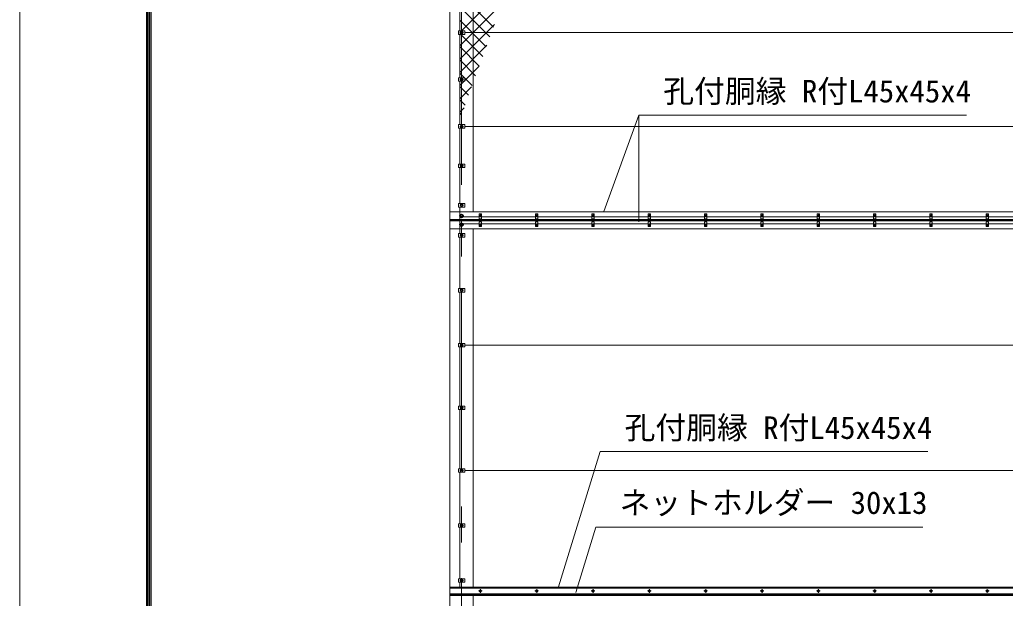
# Model space of a CAD drawing. Units: millimetres at full size; details may follow other scales. Extents: x -10500 to 10500, y -7425 to 7425.
# Drawn here: x -10500 to -5251, y -1376 to 1708 of the extents above; entities that cross this region are included whole.
import ezdxf
from ezdxf.enums import TextEntityAlignment as Align

# ---------------------------------------------------------------- set-up
doc = ezdxf.new("R2010")
doc.units = ezdxf.units.MM
doc.header["$LTSCALE"] = 30
doc.linetypes.add('USER1', pattern=[50.8, 31.75, -6.35, 6.35, -6.35])
for name, color, linetype, lineweight in [('0-0_D-STR-TXT', 7, 'Continuous', 13), ('0-2_D-STR1', 1, 'Continuous', 18), ('0-3_D-BMK', 2, 'USER1', 13), ('0-4_D-STR3', 3, 'Continuous', 13), ('0-B_D-STR2', 7, 'Continuous', 13), ('0-C_D-TTL', 7, 'Continuous', 18)]:
    doc.layers.add(name, color=color, linetype=linetype, lineweight=lineweight)
doc.styles.add('ＭＳ ゴシック', font='')
doc.styles.get('ＭＳ ゴシック').set_extended_font_data('MS Gothic')

msp = doc.modelspace()

# ---------------------------------------------------------------- linework, layer by layer
at = {"layer": '0-0_D-STR-TXT'}
msp.add_line((-7202.6, 1198.98), (-7202.6, 629.5), dxfattribs=at)
for points in [[(-5457.9, 1198.98), (-7202.6, 1198.98), (-7390.1, 685.63)], [(-5663.96, -594.44), (-7408.66, -594.44), (-7630.86, -1314.34)], [(-5690.5, -996.66), (-7431.39, -996.66), (-7537.74, -1346.12)]]:
    msp.add_lwpolyline(points, dxfattribs=at)
at = {"layer": '0-2_D-STR1'}
for p, q in [((-8084.36, 683.75), (-8084.36, 4593.75)), ((-8209.36, 683.75), (-3146.86, 683.75)), ((-8209.36, 642.75), (-3146.86, 642.75)), ((-8209.36, 638.75), (-3146.86, 638.75)), ((-8209.36, 634.75), (-3146.86, 634.75)), ((-8209.36, 593.75), (-3146.86, 593.75)), ((-8084.36, -1316.25), (-8084.36, 593.75)), ((-8209.36, -1316.25), (-3146.86, -1316.25)), ((-8209.36, -1357.25), (-3146.86, -1357.25)), ((-8209.36, -1361.25), (-3146.86, -1361.25))]:
    msp.add_line(p, q, dxfattribs=at)
msp.add_lwpolyline([(-8209.36, 4638.75), (-8209.36, -2161.25), (-8084.36, -2161.25), (-8084.36, -1361.25)], dxfattribs=at)
at = {"layer": '0-3_D-BMK'}
for p, q in [((-8146.86, -2221.25), (-8146.86, 4698.75)), ((-8156.86, 1638.75), (-8136.86, 1638.75)), ((-8156.86, 1388.75), (-8136.86, 1388.75)), ((-8156.86, 1138.75), (-8136.86, 1138.75)), ((-8156.86, 928.75), (-8136.86, 928.75)), ((-8156.86, 718.75), (-8136.86, 718.75)), ((-8134.11, 661.75), (-8159.61, 661.75)), ((-8054.3, 662.75), (-8039.42, 662.75)), ((-8046.86, 655.31), (-8046.86, 670.19)), ((-7754.3, 662.75), (-7739.42, 662.75)), ((-7746.86, 655.31), (-7746.86, 670.19)), ((-7454.3, 662.75), (-7439.42, 662.75)), ((-7446.86, 655.31), (-7446.86, 670.19)), ((-7154.3, 662.75), (-7139.42, 662.75)), ((-7146.86, 655.31), (-7146.86, 670.19)), ((-6854.3, 662.75), (-6839.42, 662.75)), ((-6846.86, 655.31), (-6846.86, 670.19)), ((-6554.3, 662.75), (-6539.42, 662.75)), ((-6546.86, 655.31), (-6546.86, 670.19)), ((-6254.3, 662.75), (-6239.42, 662.75)), ((-6246.86, 655.31), (-6246.86, 670.19)), ((-5954.3, 662.75), (-5939.42, 662.75)), ((-5946.86, 655.31), (-5946.86, 670.19)), ((-5654.3, 662.75), (-5639.42, 662.75)), ((-5646.86, 655.31), (-5646.86, 670.19)), ((-5354.3, 662.75), (-5339.42, 662.75)), ((-5346.86, 655.31), (-5346.86, 670.19)), ((-8134.11, 615.75), (-8159.61, 615.75)), ((-8054.3, 614.75), (-8039.42, 614.75)), ((-8046.86, 622.19), (-8046.86, 607.31)), ((-7754.3, 614.75), (-7739.42, 614.75)), ((-7746.86, 622.19), (-7746.86, 607.31)), ((-7454.3, 614.75), (-7439.42, 614.75)), ((-7446.86, 622.19), (-7446.86, 607.31)), ((-7154.3, 614.75), (-7139.42, 614.75)), ((-7146.86, 622.19), (-7146.86, 607.31)), ((-6854.3, 614.75), (-6839.42, 614.75)), ((-6846.86, 622.19), (-6846.86, 607.31)), ((-6554.3, 614.75), (-6539.42, 614.75)), ((-6546.86, 622.19), (-6546.86, 607.31)), ((-6254.3, 614.75), (-6239.42, 614.75)), ((-6246.86, 622.19), (-6246.86, 607.31)), ((-5954.3, 614.75), (-5939.42, 614.75)), ((-5946.86, 622.19), (-5946.86, 607.31)), ((-5654.3, 614.75), (-5639.42, 614.75)), ((-5646.86, 622.19), (-5646.86, 607.31)), ((-5354.3, 614.75), (-5339.42, 614.75)), ((-5346.86, 622.19), (-5346.86, 607.31)), ((-8156.86, 558.75), (-8136.86, 558.75)), ((-8156.86, 265.75), (-8136.86, 265.75)), ((-8156.86, -27.25), (-8136.86, -27.25)), ((-8156.86, -361.25), (-8136.86, -361.25)), ((-8156.86, -695.25), (-8136.86, -695.25)), ((-8156.86, -988.25), (-8136.86, -988.25)), ((-8156.86, -1281.25), (-8136.86, -1281.25)), ((-8037.19, -1337.25), (-8056.53, -1337.25)), ((-8046.86, -1327.58), (-8046.86, -1346.92)), ((-7737.19, -1337.25), (-7756.53, -1337.25)), ((-7746.86, -1327.58), (-7746.86, -1346.92)), ((-7437.19, -1337.25), (-7456.53, -1337.25)), ((-7446.86, -1327.58), (-7446.86, -1346.92)), ((-7137.19, -1337.25), (-7156.53, -1337.25)), ((-7146.86, -1327.58), (-7146.86, -1346.92)), ((-6837.19, -1337.25), (-6856.53, -1337.25)), ((-6846.86, -1327.58), (-6846.86, -1346.92)), ((-6537.19, -1337.25), (-6556.53, -1337.25)), ((-6546.86, -1327.58), (-6546.86, -1346.92)), ((-6237.19, -1337.25), (-6256.53, -1337.25)), ((-6246.86, -1327.58), (-6246.86, -1346.92)), ((-5937.19, -1337.25), (-5956.53, -1337.25)), ((-5946.86, -1327.58), (-5946.86, -1346.92)), ((-5637.19, -1337.25), (-5656.53, -1337.25)), ((-5646.86, -1327.58), (-5646.86, -1346.92)), ((-5337.19, -1337.25), (-5356.53, -1337.25)), ((-5346.86, -1327.58), (-5346.86, -1346.92))]:
    msp.add_line(p, q, dxfattribs=at)
at = {"layer": '0-4_D-STR3'}
for p, q in [((-8156.86, 1648.25), (-8156.86, 1879.25)), ((-8164.06, 1648.25), (-8129.66, 1648.25)), ((-8164.06, 1648.25), (-8164.06, 1629.25)), ((-8164.06, 1629.25), (-8129.66, 1629.25)), ((-8156.86, 1398.25), (-8156.86, 1629.25)), ((-8153.36, 1642.5), (-8146.86, 1646.26)), ((-8153.36, 1635), (-8153.36, 1642.5)), ((-8146.86, 1631.24), (-8153.36, 1635)), ((-8146.86, 1646.26), (-8140.36, 1642.5)), ((-8140.36, 1635), (-8146.86, 1631.24)), ((-8140.36, 1642.5), (-8140.36, 1635)), ((-8129.66, 1648.25), (-8129.66, 1629.25)), ((-8129.66, 1638.75), (-5156.36, 1638.75)), ((-8164.06, 1398.25), (-8129.66, 1398.25)), ((-8164.06, 1398.25), (-8164.06, 1379.25)), ((-8164.06, 1379.25), (-8129.66, 1379.25)), ((-8156.86, 1148.25), (-8156.86, 1379.25)), ((-8153.36, 1392.5), (-8146.86, 1396.26)), ((-8153.36, 1385), (-8153.36, 1392.5)), ((-8146.86, 1381.24), (-8153.36, 1385)), ((-8146.86, 1396.26), (-8140.36, 1392.5)), ((-8140.36, 1385), (-8146.86, 1381.24)), ((-8140.36, 1392.5), (-8140.36, 1385)), ((-8129.66, 1398.25), (-8129.66, 1379.25)), ((-8164.06, 1148.25), (-8129.66, 1148.25)), ((-8164.06, 1148.25), (-8164.06, 1129.25)), ((-8164.06, 1129.25), (-8129.66, 1129.25)), ((-8156.86, 938.25), (-8156.86, 1129.25)), ((-8153.36, 1142.5), (-8146.86, 1146.26)), ((-8153.36, 1135), (-8153.36, 1142.5)), ((-8146.86, 1131.24), (-8153.36, 1135)), ((-8146.86, 1146.26), (-8140.36, 1142.5)), ((-8140.36, 1135), (-8146.86, 1131.24)), ((-8140.36, 1142.5), (-8140.36, 1135)), ((-8129.66, 1148.25), (-8129.66, 1129.25)), ((-8129.66, 1138.75), (-5156.36, 1138.75)), ((-8164.06, 938.25), (-8129.66, 938.25)), ((-8164.06, 938.25), (-8164.06, 919.25)), ((-8164.06, 919.25), (-8129.66, 919.25)), ((-8156.86, 728.25), (-8156.86, 919.25)), ((-8153.36, 932.5), (-8146.86, 936.26)), ((-8153.36, 925), (-8153.36, 932.5)), ((-8146.86, 921.24), (-8153.36, 925)), ((-8146.86, 936.26), (-8140.36, 932.5)), ((-8140.36, 925), (-8146.86, 921.24)), ((-8140.36, 932.5), (-8140.36, 925)), ((-8129.66, 938.25), (-8129.66, 919.25)), ((-8164.06, 728.25), (-8129.66, 728.25)), ((-8164.06, 728.25), (-8164.06, 709.25)), ((-8164.06, 709.25), (-8129.66, 709.25)), ((-8156.86, 643.75), (-8156.86, 709.25)), ((-8153.36, 722.5), (-8146.86, 726.26)), ((-8153.36, 715), (-8153.36, 722.5)), ((-8146.86, 711.24), (-8153.36, 715)), ((-8146.86, 726.26), (-8140.36, 722.5)), ((-8140.36, 715), (-8146.86, 711.24)), ((-8140.36, 722.5), (-8140.36, 715)), ((-8129.66, 728.25), (-8129.66, 709.25)), ((-8156.86, 657.75), (-8053.36, 657.75)), ((-8156.86, 568.25), (-8156.86, 633.75)), ((-8146.86, 651.94), (-8155.36, 656.84)), ((-8138.36, 656.84), (-8146.86, 651.94)), ((-8053.36, 646.75), (-8053.36, 672.75)), ((-8040.36, 672.75), (-8053.36, 672.75)), ((-8040.36, 646.75), (-8053.36, 646.75)), ((-8053.36, 630.75), (-8053.36, 604.75)), ((-8040.36, 630.75), (-8053.36, 630.75)), ((-8040.36, 646.75), (-8040.36, 672.75)), ((-8040.36, 657.75), (-7753.36, 657.75)), ((-8040.36, 630.75), (-8040.36, 604.75)), ((-7753.36, 646.75), (-7753.36, 672.75)), ((-7740.36, 672.75), (-7753.36, 672.75)), ((-7740.36, 646.75), (-7753.36, 646.75)), ((-7753.36, 630.75), (-7753.36, 604.75)), ((-7740.36, 630.75), (-7753.36, 630.75)), ((-7740.36, 646.75), (-7740.36, 672.75)), ((-7740.36, 657.75), (-7453.36, 657.75)), ((-7740.36, 630.75), (-7740.36, 604.75)), ((-7453.36, 646.75), (-7453.36, 672.75)), ((-7440.36, 672.75), (-7453.36, 672.75)), ((-7440.36, 646.75), (-7453.36, 646.75)), ((-7453.36, 630.75), (-7453.36, 604.75)), ((-7440.36, 630.75), (-7453.36, 630.75)), ((-7440.36, 646.75), (-7440.36, 672.75)), ((-7440.36, 657.75), (-7153.36, 657.75)), ((-7440.36, 630.75), (-7440.36, 604.75)), ((-7153.36, 646.75), (-7153.36, 672.75)), ((-7140.36, 672.75), (-7153.36, 672.75)), ((-7140.36, 646.75), (-7153.36, 646.75)), ((-7153.36, 630.75), (-7153.36, 604.75)), ((-7140.36, 630.75), (-7153.36, 630.75)), ((-7140.36, 646.75), (-7140.36, 672.75)), ((-7140.36, 657.75), (-6853.36, 657.75)), ((-7140.36, 630.75), (-7140.36, 604.75)), ((-6853.36, 646.75), (-6853.36, 672.75)), ((-6840.36, 672.75), (-6853.36, 672.75)), ((-6840.36, 646.75), (-6853.36, 646.75)), ((-6853.36, 630.75), (-6853.36, 604.75)), ((-6840.36, 630.75), (-6853.36, 630.75)), ((-6840.36, 646.75), (-6840.36, 672.75)), ((-6840.36, 657.75), (-6553.36, 657.75)), ((-6840.36, 630.75), (-6840.36, 604.75)), ((-6553.36, 646.75), (-6553.36, 672.75)), ((-6540.36, 672.75), (-6553.36, 672.75)), ((-6540.36, 646.75), (-6553.36, 646.75)), ((-6553.36, 630.75), (-6553.36, 604.75)), ((-6540.36, 630.75), (-6553.36, 630.75)), ((-6540.36, 646.75), (-6540.36, 672.75)), ((-6540.36, 657.75), (-6253.36, 657.75)), ((-6540.36, 630.75), (-6540.36, 604.75)), ((-6253.36, 646.75), (-6253.36, 672.75)), ((-6240.36, 672.75), (-6253.36, 672.75)), ((-6240.36, 646.75), (-6253.36, 646.75)), ((-6253.36, 630.75), (-6253.36, 604.75)), ((-6240.36, 630.75), (-6253.36, 630.75)), ((-6240.36, 646.75), (-6240.36, 672.75)), ((-6240.36, 657.75), (-5953.36, 657.75)), ((-6240.36, 630.75), (-6240.36, 604.75)), ((-5953.36, 646.75), (-5953.36, 672.75)), ((-5940.36, 672.75), (-5953.36, 672.75)), ((-5940.36, 646.75), (-5953.36, 646.75)), ((-5953.36, 630.75), (-5953.36, 604.75)), ((-5940.36, 630.75), (-5953.36, 630.75)), ((-5940.36, 646.75), (-5940.36, 672.75)), ((-5940.36, 657.75), (-5653.36, 657.75)), ((-5940.36, 630.75), (-5940.36, 604.75)), ((-5653.36, 646.75), (-5653.36, 672.75)), ((-5640.36, 672.75), (-5653.36, 672.75)), ((-5640.36, 646.75), (-5653.36, 646.75)), ((-5653.36, 630.75), (-5653.36, 604.75)), ((-5640.36, 630.75), (-5653.36, 630.75)), ((-5640.36, 646.75), (-5640.36, 672.75)), ((-5640.36, 657.75), (-5353.36, 657.75)), ((-5640.36, 630.75), (-5640.36, 604.75)), ((-5353.36, 646.75), (-5353.36, 672.75)), ((-5340.36, 672.75), (-5353.36, 672.75)), ((-5340.36, 646.75), (-5353.36, 646.75)), ((-5353.36, 630.75), (-5353.36, 604.75)), ((-5340.36, 630.75), (-5353.36, 630.75)), ((-5340.36, 646.75), (-5340.36, 672.75)), ((-5340.36, 657.75), (-5053.36, 657.75)), ((-5340.36, 630.75), (-5340.36, 604.75)), ((-8156.86, 619.75), (-8053.36, 619.75)), ((-8146.86, 605.94), (-8155.36, 610.84)), ((-8138.36, 610.84), (-8146.86, 605.94)), ((-8040.36, 604.75), (-8053.36, 604.75)), ((-8040.36, 619.75), (-7753.36, 619.75)), ((-7740.36, 604.75), (-7753.36, 604.75)), ((-7740.36, 619.75), (-7453.36, 619.75)), ((-7440.36, 604.75), (-7453.36, 604.75)), ((-7440.36, 619.75), (-7153.36, 619.75)), ((-7140.36, 604.75), (-7153.36, 604.75)), ((-7140.36, 619.75), (-6853.36, 619.75)), ((-6840.36, 604.75), (-6853.36, 604.75)), ((-6840.36, 619.75), (-6553.36, 619.75)), ((-6540.36, 604.75), (-6553.36, 604.75)), ((-6540.36, 619.75), (-6253.36, 619.75)), ((-6240.36, 604.75), (-6253.36, 604.75)), ((-6240.36, 619.75), (-5953.36, 619.75)), ((-5940.36, 604.75), (-5953.36, 604.75)), ((-5940.36, 619.75), (-5653.36, 619.75)), ((-5640.36, 604.75), (-5653.36, 604.75)), ((-5640.36, 619.75), (-5353.36, 619.75)), ((-5340.36, 604.75), (-5353.36, 604.75)), ((-5340.36, 619.75), (-5053.36, 619.75)), ((-8164.06, 568.25), (-8129.66, 568.25)), ((-8164.06, 568.25), (-8164.06, 549.25)), ((-8164.06, 549.25), (-8129.66, 549.25)), ((-8156.86, 275.25), (-8156.86, 549.25)), ((-8153.36, 562.5), (-8146.86, 566.26)), ((-8153.36, 555), (-8153.36, 562.5)), ((-8146.86, 551.24), (-8153.36, 555)), ((-8146.86, 566.26), (-8140.36, 562.5)), ((-8140.36, 555), (-8146.86, 551.24)), ((-8140.36, 562.5), (-8140.36, 555)), ((-8129.66, 568.25), (-8129.66, 549.25)), ((-8164.06, 275.25), (-8129.66, 275.25)), ((-8164.06, 275.25), (-8164.06, 256.25)), ((-8153.36, 269.5), (-8146.86, 273.26)), ((-8153.36, 262), (-8153.36, 269.5)), ((-8146.86, 273.26), (-8140.36, 269.5)), ((-8140.36, 269.5), (-8140.36, 262)), ((-8129.66, 275.25), (-8129.66, 256.25)), ((-8164.06, 256.25), (-8129.66, 256.25)), ((-8156.86, -17.75), (-8156.86, 256.25)), ((-8146.86, 258.24), (-8153.36, 262)), ((-8140.36, 262), (-8146.86, 258.24)), ((-8164.06, -17.75), (-8129.66, -17.75)), ((-8164.06, -17.75), (-8164.06, -36.75)), ((-8164.06, -36.75), (-8129.66, -36.75)), ((-8156.86, -351.75), (-8156.86, -36.75)), ((-8153.36, -23.5), (-8146.86, -19.74)), ((-8153.36, -31), (-8153.36, -23.5)), ((-8146.86, -34.76), (-8153.36, -31)), ((-8146.86, -19.74), (-8140.36, -23.5)), ((-8140.36, -31), (-8146.86, -34.76)), ((-8140.36, -23.5), (-8140.36, -31)), ((-8129.66, -17.75), (-8129.66, -36.75)), ((-8129.66, -27.25), (-5156.36, -27.25)), ((-8164.06, -351.75), (-8129.66, -351.75)), ((-8164.06, -351.75), (-8164.06, -370.75)), ((-8153.36, -357.5), (-8146.86, -353.74)), ((-8153.36, -365), (-8153.36, -357.5)), ((-8146.86, -368.76), (-8153.36, -365)), ((-8146.86, -353.74), (-8140.36, -357.5)), ((-8140.36, -365), (-8146.86, -368.76)), ((-8140.36, -357.5), (-8140.36, -365)), ((-8129.66, -351.75), (-8129.66, -370.75)), ((-8164.06, -370.75), (-8129.66, -370.75)), ((-8156.86, -685.75), (-8156.86, -370.75)), ((-8164.06, -685.75), (-8129.66, -685.75)), ((-8164.06, -685.75), (-8164.06, -704.75)), ((-8164.06, -704.75), (-8129.66, -704.75)), ((-8156.86, -978.75), (-8156.86, -704.75)), ((-8153.36, -691.5), (-8146.86, -687.74)), ((-8153.36, -699), (-8153.36, -691.5)), ((-8146.86, -702.76), (-8153.36, -699)), ((-8146.86, -687.74), (-8140.36, -691.5)), ((-8140.36, -699), (-8146.86, -702.76)), ((-8140.36, -691.5), (-8140.36, -699)), ((-8129.66, -685.75), (-8129.66, -704.75)), ((-8129.66, -695.25), (-5156.36, -695.25)), ((-8164.06, -978.75), (-8129.66, -978.75)), ((-8164.06, -978.75), (-8164.06, -997.75)), ((-8153.36, -984.5), (-8146.86, -980.74)), ((-8153.36, -992), (-8153.36, -984.5)), ((-8146.86, -995.76), (-8153.36, -992)), ((-8146.86, -980.74), (-8140.36, -984.5)), ((-8140.36, -992), (-8146.86, -995.76)), ((-8140.36, -984.5), (-8140.36, -992)), ((-8129.66, -978.75), (-8129.66, -997.75)), ((-8164.06, -997.75), (-8129.66, -997.75)), ((-8156.86, -1271.75), (-8156.86, -997.75)), ((-8164.06, -1271.75), (-8129.66, -1271.75)), ((-8164.06, -1271.75), (-8164.06, -1290.75)), ((-8164.06, -1290.75), (-8129.66, -1290.75)), ((-8156.86, -1322.25), (-8156.86, -1290.75)), ((-8153.36, -1277.5), (-8146.86, -1273.74)), ((-8153.36, -1285), (-8153.36, -1277.5)), ((-8146.86, -1288.76), (-8153.36, -1285)), ((-8146.86, -1273.74), (-8140.36, -1277.5)), ((-8140.36, -1285), (-8146.86, -1288.76)), ((-8140.36, -1277.5), (-8140.36, -1285)), ((-8129.66, -1271.75), (-8129.66, -1290.75)), ((-3146.86, -1322.25), (-8209.36, -1322.25)), ((-3146.86, -1352.25), (-8209.36, -1352.25))]:
    msp.add_line(p, q, dxfattribs=at)
for points in [[(-8155.36, 656.84), (-8155.36, 666.66), (-8146.86, 671.57)], [(-8146.86, 671.57), (-8138.36, 666.66), (-8138.36, 656.84)], [(-8155.36, 610.84), (-8155.36, 620.66), (-8146.86, 625.57)], [(-8146.86, 625.57), (-8138.36, 620.66), (-8138.36, 610.84)]]:
    msp.add_lwpolyline(points, dxfattribs=at)
for points in [[(-8046.86, -1331.5), (-8051.84, -1334.37), (-8051.84, -1340.12), (-8046.86, -1343), (-8041.88, -1340.12), (-8041.88, -1334.37)], [(-7746.86, -1331.5), (-7751.84, -1334.37), (-7751.84, -1340.12), (-7746.86, -1343), (-7741.88, -1340.12), (-7741.88, -1334.37)], [(-7446.86, -1331.5), (-7451.84, -1334.37), (-7451.84, -1340.12), (-7446.86, -1343), (-7441.88, -1340.12), (-7441.88, -1334.37)], [(-7146.86, -1331.5), (-7151.84, -1334.37), (-7151.84, -1340.12), (-7146.86, -1343), (-7141.88, -1340.12), (-7141.88, -1334.37)], [(-6846.86, -1331.5), (-6851.84, -1334.37), (-6851.84, -1340.12), (-6846.86, -1343), (-6841.88, -1340.12), (-6841.88, -1334.37)], [(-6546.86, -1331.5), (-6551.84, -1334.37), (-6551.84, -1340.12), (-6546.86, -1343), (-6541.88, -1340.12), (-6541.88, -1334.37)], [(-6246.86, -1331.5), (-6251.84, -1334.37), (-6251.84, -1340.12), (-6246.86, -1343), (-6241.88, -1340.12), (-6241.88, -1334.37)], [(-5946.86, -1331.5), (-5951.84, -1334.37), (-5951.84, -1340.12), (-5946.86, -1343), (-5941.88, -1340.12), (-5941.88, -1334.37)], [(-5646.86, -1331.5), (-5651.84, -1334.37), (-5651.84, -1340.12), (-5646.86, -1343), (-5641.88, -1340.12), (-5641.88, -1334.37)], [(-5346.86, -1331.5), (-5351.84, -1334.37), (-5351.84, -1340.12), (-5346.86, -1343), (-5341.88, -1340.12), (-5341.88, -1334.37)]]:
    msp.add_lwpolyline(points, close=True, dxfattribs=at)
for centre, radius in [((-8146.86, 1638.75), 6.25), ((-8146.86, 1388.75), 6.25), ((-8146.86, 1138.75), 6.25), ((-8146.86, 928.75), 6.25), ((-8146.86, 718.75), 6.25), ((-8146.86, 661.75), 8.25), ((-8046.86, 662.75), 5.25), ((-7746.86, 662.75), 5.25), ((-7446.86, 662.75), 5.25), ((-7146.86, 662.75), 5.25), ((-6846.86, 662.75), 5.25), ((-6546.86, 662.75), 5.25), ((-6246.86, 662.75), 5.25), ((-5946.86, 662.75), 5.25), ((-5646.86, 662.75), 5.25), ((-5346.86, 662.75), 5.25), ((-8146.86, 615.75), 8.25), ((-8046.86, 614.75), 5.25), ((-7746.86, 614.75), 5.25), ((-7446.86, 614.75), 5.25), ((-7146.86, 614.75), 5.25), ((-6846.86, 614.75), 5.25), ((-6546.86, 614.75), 5.25), ((-6246.86, 614.75), 5.25), ((-5946.86, 614.75), 5.25), ((-5646.86, 614.75), 5.25), ((-5346.86, 614.75), 5.25), ((-8146.86, 558.75), 6.25), ((-8146.86, 265.75), 6.25), ((-8146.86, -27.25), 6.25), ((-8146.86, -361.25), 6.25), ((-8146.86, -695.25), 6.25), ((-8146.86, -988.25), 6.25), ((-8146.86, -1281.25), 6.25), ((-8046.86, -1337.25), 6.5), ((-8046.86, -1337.25), 4.98), ((-7746.86, -1337.25), 6.5), ((-7746.86, -1337.25), 4.98), ((-7446.86, -1337.25), 6.5), ((-7446.86, -1337.25), 4.98), ((-7146.86, -1337.25), 6.5), ((-7146.86, -1337.25), 4.98), ((-6846.86, -1337.25), 6.5), ((-6846.86, -1337.25), 4.98), ((-6546.86, -1337.25), 6.5), ((-6546.86, -1337.25), 4.98), ((-6246.86, -1337.25), 6.5), ((-6246.86, -1337.25), 4.98), ((-5946.86, -1337.25), 6.5), ((-5946.86, -1337.25), 4.98), ((-5646.86, -1337.25), 6.5), ((-5646.86, -1337.25), 4.98), ((-5346.86, -1337.25), 6.5), ((-5346.86, -1337.25), 4.98)]:
    msp.add_circle(centre, radius, dxfattribs=at)
at = {"layer": '0-B_D-STR2'}
for p, q in [((-8156.86, 1639.16), (-7890.99, 1905.03)), ((-7977.48, 1667.42), (-8156.86, 1846.81)), ((-8156.86, 1568.45), (-7931.46, 1793.85)), ((-7996.34, 1615.58), (-8156.86, 1776.09)), ((-8015.21, 1563.74), (-8156.86, 1705.38)), ((-8156.86, 1497.74), (-7971.92, 1682.68)), ((-8034.08, 1511.9), (-8156.86, 1634.67)), ((-8156.86, 1427.03), (-8012.39, 1571.5)), ((-8052.95, 1460.06), (-8156.86, 1563.96)), ((-8071.82, 1408.21), (-8156.86, 1493.25)), ((-8156.86, 1356.32), (-8052.85, 1460.33)), ((-8090.69, 1356.37), (-8156.86, 1422.54)), ((-8109.56, 1304.53), (-8156.86, 1351.83)), ((-8156.86, 1285.61), (-8093.32, 1349.15)), ((-8128.43, 1252.69), (-8156.86, 1281.12)), ((-8156.86, 1214.9), (-8133.78, 1237.98)), ((-8147.29, 1200.85), (-8156.86, 1210.41))]:
    msp.add_line(p, q, dxfattribs=at)
at = {"layer": '0-C_D-TTL', "color": 2}
msp.add_lwpolyline([(-10500, 7425), (10500, 7425), (10500, -7425), (-10500, -7425)], close=True, dxfattribs=at)
at = {"layer": '0-C_D-TTL'}
for points in [[(-9825, 6875), (9825, 6875), (9825, -6875), (-9825, -6875)], [(-9818.75, 6868.75), (9818.75, 6868.75), (9818.75, -6868.75), (-9818.75, -6868.75)], [(-9812.5, 6862.5), (9812.5, 6862.5), (9812.5, -6862.5), (-9812.5, -6862.5)], [(-9806.25, 6856.25), (9806.25, 6856.25), (9806.25, -6856.25), (-9806.25, -6856.25)], [(-9800, 6850), (9800, 6850), (9800, -6850), (-9800, -6850)]]:
    msp.add_lwpolyline(points, close=True, dxfattribs=at)

# ---------------------------------------------------------------- texts
at = {"layer": '0-0_D-STR-TXT', "style": 'ＭＳ ゴシック'}
for s, p in [('孔付胴縁 R付L45x45x4', (-7072.75, 1230.45)), ('孔付胴縁 R付L45x45x4', (-7278.81, -562.97)), ('ネットホルダー 30x13', (-7305.34, -962.66))]:
    msp.add_text(s, height=120.3, dxfattribs=at).set_placement(p, align=Align.BOTTOM_LEFT)

doc.saveas('drawing.dxf')
